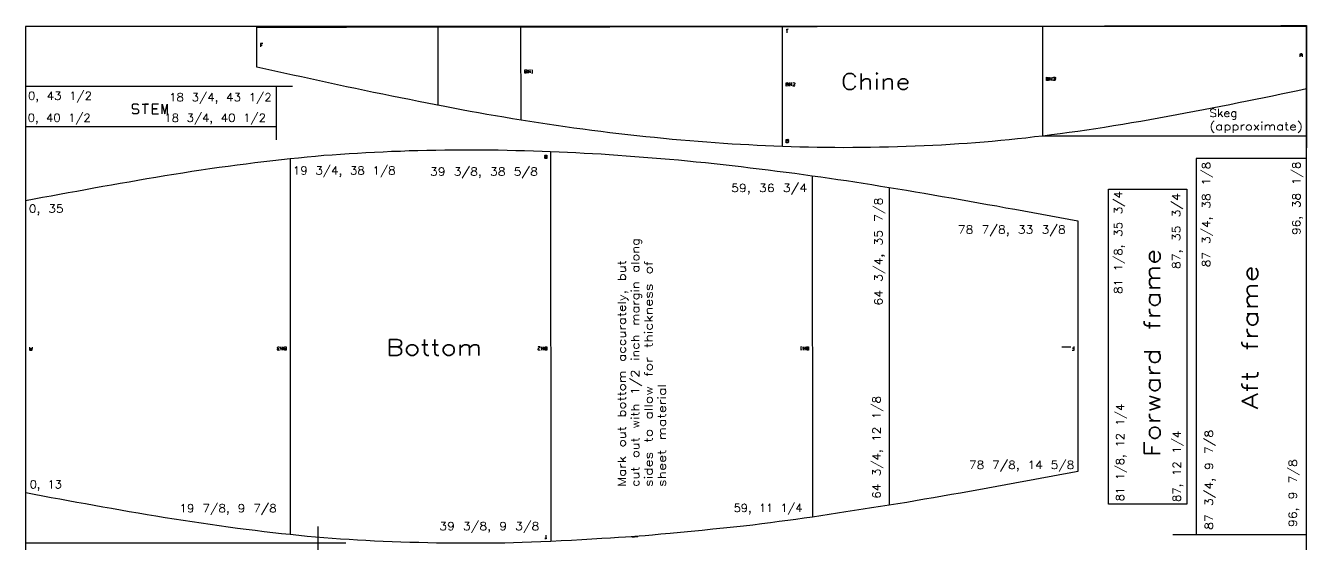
# Model space of a CAD drawing. Extents: x -22 to 125, y -48 to 124.
# Drawn here: x -20.8 to 75.2, y 9 to 47.9 of the extents above; entities that cross this region are included whole.
import ezdxf
from ezdxf.enums import TextEntityAlignment as Align

# ---------------------------------------------------------------- set-up
doc = ezdxf.new("R2010")
doc.units = 0
doc.layers.get('0').update_dxf_attribs({"linetype": 'CONTINUOUS'})
doc.styles.get("Standard").update_dxf_attribs({"font": 'TXT.SHX'})

msp = doc.modelspace()

# ---------------------------------------------------------------- linework, layer by layer
for p, q in [((-3.44, 44.8), (-3.45, 47.8)), ((-3.44, 44.8), (-3.45, 47.8)), ((-3.45, 47.8), (-3.45, 47.8)), ((-3.45, 47.8), (-2.78, 47.8)), ((-2.78, 47.8), (-2.11, 47.81)), ((-2.11, 47.81), (-1.44, 47.81)), ((-1.44, 47.81), (-0.77, 47.81)), ((-0.77, 47.81), (-0.1, 47.81)), ((-0.1, 47.81), (0.57, 47.81)), ((0.57, 47.81), (1.24, 47.81)), ((1.24, 47.81), (1.91, 47.81)), ((1.91, 47.81), (2.59, 47.81)), ((2.59, 47.81), (3.26, 47.81)), ((3.26, 47.81), (3.94, 47.82)), ((3.26, 47.81), (3.26, 47.81)), ((3.26, 47.81), (3.26, 47.81)), ((3.94, 47.82), (4.62, 47.82)), ((4.62, 47.82), (5.3, 47.82)), ((5.3, 47.82), (5.97, 47.82)), ((5.97, 47.82), (6.65, 47.82)), ((6.65, 47.82), (7.32, 47.82)), ((7.32, 47.82), (7.99, 47.82)), ((7.99, 47.82), (8.66, 47.82)), ((8.66, 47.82), (9.31, 47.82)), ((9.31, 47.82), (9.97, 47.82)), ((9.97, 47.82), (9.97, 47.82)), ((9.97, 47.82), (9.97, 47.82)), ((9.97, 47.82), (10.62, 47.82)), ((10.62, 47.82), (11.26, 47.83)), ((11.26, 47.83), (11.89, 47.83)), ((11.89, 47.83), (12.53, 47.83)), ((12.53, 47.83), (13.16, 47.83)), ((13.16, 47.83), (13.79, 47.83)), ((13.79, 47.83), (14.43, 47.83)), ((14.43, 47.83), (15.06, 47.83)), ((15.06, 47.83), (15.7, 47.83)), ((15.7, 47.83), (16.35, 47.83)), ((16.35, 47.83), (17, 47.84)), ((16.36, 40.84), (16.35, 47.83)), ((16.35, 47.83), (16.35, 47.83)), ((16.35, 47.83), (16.35, 47.83)), ((17, 47.84), (17.65, 47.84)), ((17.65, 47.84), (18.31, 47.84)), ((18.31, 47.84), (18.97, 47.84)), ((18.97, 47.84), (19.64, 47.84)), ((19.64, 47.84), (20.31, 47.84)), ((20.31, 47.84), (20.98, 47.84)), ((20.98, 47.84), (21.65, 47.84)), ((21.65, 47.84), (22.32, 47.84)), ((22.32, 47.84), (23, 47.84)), ((23, 47.84), (23.68, 47.85)), ((23, 47.84), (23, 47.84)), ((23, 47.84), (23, 47.84)), ((23.68, 47.85), (24.35, 47.85)), ((24.35, 47.85), (25.02, 47.85)), ((25.02, 47.85), (25.69, 47.85)), ((25.69, 47.85), (26.36, 47.85)), ((26.36, 47.85), (27.02, 47.85)), ((27.02, 47.85), (27.68, 47.85)), ((27.68, 47.85), (28.33, 47.85)), ((28.33, 47.85), (28.98, 47.85)), ((28.98, 47.85), (29.63, 47.85)), ((29.63, 47.85), (30.27, 47.86)), ((29.63, 47.85), (29.63, 47.85)), ((29.63, 47.85), (29.63, 47.85)), ((30.27, 47.86), (30.9, 47.86)), ((30.9, 47.86), (31.53, 47.86)), ((31.53, 47.86), (32.16, 47.86)), ((32.16, 47.86), (32.79, 47.86)), ((32.79, 47.86), (33.41, 47.86)), ((33.41, 47.86), (34.04, 47.86)), ((34.04, 47.86), (34.67, 47.86)), ((34.67, 47.86), (35.3, 47.86)), ((35.3, 47.86), (35.94, 47.86)), ((35.95, 38.86), (35.94, 47.86)), ((35.94, 47.86), (35.94, 47.86)), ((35.94, 47.86), (35.94, 47.86)), ((35.94, 47.86), (36.58, 47.86)), ((36.22, 47.64), (36.38, 47.65)), ((36.38, 47.65), (36.28, 47.64)), ((36.28, 47.64), (36.28, 47.39)), ((36.58, 47.86), (37.23, 47.86)), ((37.23, 47.86), (37.89, 47.86)), ((37.89, 47.86), (38.54, 47.86)), ((38.54, 47.86), (39.2, 47.87)), ((39.2, 47.87), (39.87, 47.87)), ((39.87, 47.87), (40.53, 47.87)), ((40.53, 47.87), (41.2, 47.87)), ((41.2, 47.87), (41.87, 47.87)), ((41.87, 47.87), (42.54, 47.87)), ((42.54, 47.87), (42.54, 47.87)), ((42.54, 47.87), (42.54, 47.87)), ((42.54, 47.87), (43.21, 47.87)), ((43.21, 47.87), (43.88, 47.88)), ((43.88, 47.88), (44.55, 47.88)), ((44.55, 47.88), (45.22, 47.88)), ((45.22, 47.88), (45.88, 47.88)), ((45.88, 47.88), (46.54, 47.88)), ((46.54, 47.88), (47.2, 47.88)), ((47.2, 47.88), (47.85, 47.88)), ((47.85, 47.88), (48.5, 47.88)), ((48.5, 47.88), (49.14, 47.88)), ((49.14, 47.88), (49.14, 47.88)), ((49.14, 47.88), (49.14, 47.88)), ((49.14, 47.88), (49.78, 47.88)), ((49.78, 47.88), (50.41, 47.88)), ((50.41, 47.88), (51.04, 47.89)), ((51.04, 47.89), (51.67, 47.88)), ((51.67, 47.88), (52.3, 47.89)), ((52.3, 47.89), (52.92, 47.89)), ((52.92, 47.89), (53.55, 47.89)), ((53.55, 47.89), (54.18, 47.89)), ((54.18, 47.89), (54.82, 47.89)), ((54.82, 47.89), (55.46, 47.89)), ((55.47, 39.64), (55.46, 47.89)), ((55.46, 47.89), (55.46, 47.89)), ((55.46, 47.89), (55.46, 47.89)), ((55.46, 47.89), (56.11, 47.89)), ((56.11, 47.89), (56.76, 47.89)), ((56.76, 47.89), (57.42, 47.89)), ((57.42, 47.89), (58.08, 47.89)), ((58.08, 47.89), (58.75, 47.89)), ((58.75, 47.89), (59.42, 47.89)), ((59.42, 47.89), (60.09, 47.9)), ((60.09, 47.9), (60.76, 47.9)), ((60.76, 47.9), (61.44, 47.9)), ((61.44, 47.9), (62.12, 47.9)), ((62.12, 47.9), (62.12, 47.9)), ((62.12, 47.9), (62.12, 47.9)), ((62.12, 47.9), (62.79, 47.9)), ((62.79, 47.9), (63.47, 47.9)), ((63.47, 47.9), (64.14, 47.9)), ((64.14, 47.9), (64.82, 47.9)), ((64.82, 47.9), (65.49, 47.91)), ((65.49, 47.91), (66.16, 47.91)), ((66.16, 47.91), (66.83, 47.9)), ((66.83, 47.9), (67.49, 47.9)), ((67.49, 47.9), (68.15, 47.91)), ((68.15, 47.91), (68.81, 47.91)), ((68.81, 47.91), (68.81, 47.91)), ((68.81, 47.91), (68.81, 47.91)), ((68.81, 47.91), (69.46, 47.91)), ((69.46, 47.91), (70.11, 47.91)), ((70.11, 47.91), (70.76, 47.91)), ((70.76, 47.91), (71.4, 47.91)), ((71.4, 47.91), (72.04, 47.91)), ((72.04, 47.91), (72.68, 47.91)), ((72.68, 47.91), (73.31, 47.92)), ((73.31, 47.92), (73.95, 47.92)), ((73.95, 47.92), (74.58, 47.92)), ((74.58, 47.92), (75.22, 47.92)), ((75.22, 47.92), (75.22, 47.92)), ((75.22, 47.92), (75.22, 43.17)), ((-3.01, 46.58), (-3.17, 46.58)), ((-3.17, 46.58), (-3.17, 46.46)), ((-3.17, 46.46), (-3.04, 46.46)), ((-3.04, 46.46), (-3.17, 46.46)), ((-3.17, 46.46), (-3.17, 46.33)), ((74.75, 45.79), (74.78, 45.82)), ((74.75, 45.58), (74.75, 45.79)), ((74.91, 45.7), (74.75, 45.7)), ((74.75, 45.7), (74.91, 45.7)), ((74.78, 45.82), (74.87, 45.82)), ((74.87, 45.82), (74.91, 45.79)), ((74.91, 45.79), (74.91, 45.7)), ((74.91, 45.7), (74.91, 45.57)), ((-2.77, 44.65), (-3.44, 44.8)), ((-3.44, 44.8), (-3.44, 44.8)), ((-2.11, 44.51), (-2.77, 44.65)), ((-1.43, 44.36), (-2.11, 44.51)), ((-0.76, 44.21), (-1.43, 44.36)), ((-0.1, 44.07), (-0.76, 44.21)), ((16.63, 44.61), (16.76, 44.62)), ((16.63, 44.36), (16.63, 44.61)), ((16.76, 44.49), (16.63, 44.49)), ((16.63, 44.49), (16.76, 44.49)), ((16.76, 44.36), (16.63, 44.36)), ((16.76, 44.62), (16.79, 44.58)), ((16.79, 44.52), (16.76, 44.49)), ((16.76, 44.49), (16.79, 44.46)), ((16.79, 44.4), (16.76, 44.36)), ((16.79, 44.58), (16.79, 44.52)), ((16.79, 44.46), (16.79, 44.4)), ((16.88, 44.61), (16.88, 44.36)), ((16.88, 44.36), (16.88, 44.49)), ((16.88, 44.49), (17.04, 44.49)), ((17.04, 44.37), (17.04, 44.62)), ((17.04, 44.49), (17.04, 44.37)), ((17.16, 44.58), (17.2, 44.61)), ((17.16, 44.36), (17.23, 44.37)), ((17.2, 44.36), (17.16, 44.36)), ((17.2, 44.61), (17.2, 44.36)), ((-0.78, 43.36), (-20.78, 43.36)), ((-20.78, 43.36), (-20.78, 40.36)), ((-1.98, 39.36), (-1.98, 43.36)), ((0.58, 43.92), (-0.1, 44.07)), ((1.25, 43.77), (0.58, 43.92)), ((1.92, 43.63), (1.25, 43.77)), ((2.6, 43.49), (1.92, 43.63)), ((3.27, 43.34), (2.6, 43.49)), ((3.95, 43.2), (3.27, 43.34)), ((3.27, 43.34), (3.27, 43.34)), ((3.27, 43.34), (3.27, 43.34)), ((4.63, 43.06), (3.95, 43.2)), ((36.22, 43.64), (36.35, 43.65)), ((36.23, 43.39), (36.22, 43.64)), ((36.35, 43.52), (36.23, 43.52)), ((36.23, 43.52), (36.35, 43.52)), ((36.35, 43.4), (36.23, 43.39)), ((36.35, 43.65), (36.38, 43.61)), ((36.38, 43.55), (36.35, 43.52)), ((36.35, 43.52), (36.38, 43.49)), ((36.38, 43.42), (36.35, 43.4)), ((36.38, 43.61), (36.38, 43.55)), ((36.38, 43.49), (36.38, 43.42)), ((36.48, 43.65), (36.48, 43.39)), ((36.48, 43.39), (36.48, 43.52)), ((36.48, 43.52), (36.63, 43.52)), ((36.63, 43.4), (36.63, 43.65)), ((36.63, 43.52), (36.63, 43.4)), ((36.72, 43.61), (36.76, 43.65)), ((36.85, 43.52), (36.72, 43.39)), ((36.72, 43.39), (36.88, 43.4)), ((36.76, 43.65), (36.85, 43.64)), ((36.85, 43.64), (36.88, 43.61)), ((36.88, 43.55), (36.85, 43.52)), ((36.88, 43.61), (36.88, 43.55)), ((36.88, 43.4), (36.88, 43.43)), ((55.75, 43.8), (55.75, 44.05)), ((55.75, 44.05), (55.87, 44.04)), ((55.87, 43.92), (55.75, 43.92)), ((55.75, 43.92), (55.87, 43.92)), ((55.87, 43.8), (55.75, 43.8)), ((55.87, 44.04), (55.91, 44.01)), ((55.91, 43.95), (55.87, 43.92)), ((55.87, 43.92), (55.91, 43.89)), ((55.91, 43.83), (55.87, 43.8)), ((55.91, 44.01), (55.91, 43.95)), ((55.91, 43.89), (55.91, 43.83)), ((56, 44.05), (56, 43.8)), ((56, 43.8), (56, 43.92)), ((56, 43.92), (56.15, 43.92)), ((56.15, 43.8), (56.16, 44.05)), ((56.15, 43.92), (56.15, 43.8)), ((56.25, 44.02), (56.28, 44.05)), ((56.28, 43.8), (56.25, 43.83)), ((56.28, 44.05), (56.37, 44.05)), ((56.37, 43.92), (56.28, 43.92)), ((56.28, 43.92), (56.37, 43.92)), ((56.37, 43.8), (56.28, 43.8)), ((56.37, 44.05), (56.41, 44.02)), ((56.41, 43.95), (56.37, 43.92)), ((56.37, 43.92), (56.41, 43.89)), ((56.4, 43.83), (56.37, 43.8)), ((56.41, 43.89), (56.4, 43.83)), ((56.41, 44.02), (56.41, 43.95)), ((5.3, 42.91), (4.63, 43.06)), ((5.99, 42.77), (5.3, 42.91)), ((6.66, 42.64), (5.99, 42.77)), ((7.33, 42.5), (6.66, 42.64)), ((8, 42.37), (7.33, 42.5)), ((8.67, 42.23), (8, 42.37)), ((70.77, 42.25), (70.12, 42.12)), ((71.41, 42.38), (70.77, 42.25)), ((72.05, 42.51), (71.41, 42.38)), ((72.68, 42.64), (72.05, 42.51)), ((73.32, 42.78), (72.68, 42.64)), ((73.95, 42.9), (73.32, 42.78)), ((74.59, 43.04), (73.95, 42.9)), ((75.22, 43.17), (74.59, 43.04)), ((75.22, 43.17), (75.22, 43.17)), ((-12.69, 42.04), (-12.79, 41.95)), ((-12.79, 41.95), (-12.79, 41.76)), ((-12.79, 41.76), (-12.69, 41.67)), ((-12.69, 41.3), (-12.79, 41.39)), ((-12.41, 42.04), (-12.69, 42.04)), ((-12.69, 41.67), (-12.41, 41.67)), ((-12.41, 41.3), (-12.69, 41.3)), ((-12.32, 41.95), (-12.41, 42.04)), ((-12.41, 41.67), (-12.32, 41.57)), ((-12.32, 41.39), (-12.41, 41.3)), ((-12.32, 41.57), (-12.32, 41.39)), ((-12.04, 42.04), (-11.56, 42.04)), ((-11.56, 42.04), (-11.85, 42.04)), ((-11.85, 42.04), (-11.85, 41.3)), ((-10.82, 42.04), (-11.29, 42.04)), ((-11.29, 42.04), (-11.29, 41.67)), ((-11.29, 41.67), (-10.91, 41.67)), ((-10.91, 41.67), (-11.29, 41.67)), ((-11.29, 41.67), (-11.29, 41.3)), ((-11.29, 41.3), (-10.82, 41.3)), ((-10.54, 41.3), (-10.54, 42.04)), ((-10.54, 42.04), (-10.35, 41.3)), ((-10.35, 41.3), (-10.16, 42.04)), ((-10.16, 42.04), (-10.16, 41.3)), ((9.32, 42.1), (8.67, 42.23)), ((9.98, 41.97), (9.32, 42.1)), ((10.63, 41.85), (9.98, 41.97)), ((9.98, 41.97), (9.98, 41.97)), ((9.98, 41.97), (9.98, 41.97)), ((11.27, 41.73), (10.63, 41.85)), ((11.9, 41.61), (11.27, 41.73)), ((12.54, 41.49), (11.9, 41.61)), ((13.17, 41.38), (12.54, 41.49)), ((13.8, 41.26), (13.17, 41.38)), ((66.17, 41.35), (65.5, 41.22)), ((66.83, 41.47), (66.17, 41.35)), ((67.5, 41.6), (66.83, 41.47)), ((68.16, 41.73), (67.5, 41.6)), ((68.82, 41.86), (68.16, 41.73)), ((69.47, 41.99), (68.82, 41.86)), ((68.82, 41.86), (68.82, 41.86)), ((68.82, 41.86), (68.82, 41.86)), ((70.12, 42.12), (69.47, 41.99)), ((-20.78, 40.36), (-1.98, 40.36)), ((14.44, 41.15), (13.8, 41.26)), ((15.07, 41.05), (14.44, 41.15)), ((15.71, 40.94), (15.07, 41.05)), ((16.36, 40.84), (15.71, 40.94)), ((17.01, 40.73), (16.36, 40.84)), ((16.36, 40.84), (16.36, 40.84)), ((16.36, 40.84), (16.36, 40.84)), ((17.66, 40.63), (17.01, 40.73)), ((18.32, 40.52), (17.66, 40.63)), ((18.98, 40.43), (18.32, 40.52)), ((19.65, 40.33), (18.98, 40.43)), ((20.32, 40.24), (19.65, 40.33)), ((60.77, 40.4), (60.1, 40.29)), ((61.45, 40.51), (60.77, 40.4)), ((62.12, 40.62), (61.45, 40.51)), ((62.81, 40.73), (62.12, 40.62)), ((62.12, 40.62), (62.12, 40.62)), ((62.12, 40.62), (62.12, 40.62)), ((63.48, 40.86), (62.81, 40.73)), ((64.15, 40.97), (63.48, 40.86)), ((64.83, 41.1), (64.15, 40.97)), ((65.5, 41.22), (64.83, 41.1)), ((20.99, 40.15), (20.32, 40.24)), ((21.66, 40.06), (20.99, 40.15)), ((22.34, 39.97), (21.66, 40.06)), ((23.01, 39.89), (22.34, 39.97)), ((23.69, 39.81), (23.01, 39.89)), ((23.01, 39.89), (23.01, 39.89)), ((23.01, 39.89), (23.01, 39.89)), ((24.36, 39.73), (23.69, 39.81)), ((25.03, 39.66), (24.36, 39.73)), ((25.7, 39.58), (25.03, 39.66)), ((26.37, 39.52), (25.7, 39.58)), ((27.03, 39.45), (26.37, 39.52)), ((27.69, 39.39), (27.03, 39.45)), ((28.34, 39.33), (27.69, 39.39)), ((36.23, 39.39), (36.36, 39.4)), ((36.23, 39.14), (36.23, 39.39)), ((36.36, 39.4), (36.39, 39.36)), ((36.39, 39.36), (36.39, 39.3)), ((52.94, 39.36), (52.31, 39.3)), ((53.57, 39.42), (52.94, 39.36)), ((54.2, 39.49), (53.57, 39.42)), ((54.83, 39.57), (54.2, 39.49)), ((55.47, 39.64), (54.83, 39.57)), ((56.12, 39.72), (55.47, 39.64)), ((55.47, 39.64), (55.47, 39.64)), ((55.47, 39.64), (55.47, 39.64)), ((56.77, 39.8), (56.12, 39.72)), ((57.43, 39.9), (56.77, 39.8)), ((58.1, 39.99), (57.43, 39.9)), ((58.76, 40.08), (58.1, 39.99)), ((59.43, 40.19), (58.76, 40.08)), ((60.1, 40.29), (59.43, 40.19)), ((4.09, 38.37), (4.72, 38.41)), ((4.72, 38.41), (5.36, 38.44)), ((5.36, 38.44), (6.01, 38.47)), ((5.36, 38.44), (5.36, 38.44)), ((5.36, 38.44), (5.36, 38.44)), ((6.01, 38.47), (6.65, 38.5)), ((6.65, 38.5), (7.31, 38.52)), ((7.31, 38.52), (7.97, 38.55)), ((7.97, 38.55), (8.63, 38.57)), ((8.63, 38.57), (9.29, 38.58)), ((9.29, 38.58), (9.96, 38.59)), ((9.96, 38.59), (10.63, 38.6)), ((10.63, 38.6), (11.3, 38.61)), ((11.3, 38.61), (11.97, 38.61)), ((11.97, 38.61), (11.97, 38.61)), ((11.97, 38.61), (11.97, 38.61)), ((11.97, 38.61), (12.64, 38.61)), ((12.64, 38.61), (13.3, 38.61)), ((13.3, 38.61), (13.97, 38.61)), ((13.97, 38.61), (14.64, 38.6)), ((14.64, 38.6), (15.31, 38.58)), ((15.31, 38.58), (15.97, 38.57)), ((15.97, 38.57), (16.62, 38.55)), ((16.62, 38.55), (17.28, 38.53)), ((17.28, 38.53), (17.93, 38.51)), ((17.93, 38.51), (18.57, 38.49)), ((18.57, 38.49), (18.58, 9.25)), ((18.57, 38.49), (18.57, 38.49)), ((18.57, 38.49), (18.57, 38.49)), ((18.57, 38.49), (19.21, 38.46)), ((19.21, 38.46), (19.84, 38.43)), ((19.84, 38.43), (20.47, 38.4)), ((20.47, 38.4), (21.09, 38.37)), ((29, 39.27), (28.34, 39.33)), ((29.64, 39.22), (29, 39.27)), ((30.28, 39.18), (29.64, 39.22)), ((29.64, 39.22), (29.64, 39.22)), ((29.64, 39.22), (29.64, 39.22)), ((30.91, 39.13), (30.28, 39.18)), ((31.54, 39.08), (30.91, 39.13)), ((32.17, 39.04), (31.54, 39.08)), ((32.8, 39.01), (32.17, 39.04)), ((33.43, 38.98), (32.8, 39.01)), ((34.05, 38.94), (33.43, 38.98)), ((34.68, 38.91), (34.05, 38.94)), ((35.31, 38.89), (34.68, 38.91)), ((35.95, 38.86), (35.31, 38.89)), ((36.6, 38.84), (35.95, 38.86)), ((35.95, 38.86), (35.95, 38.86)), ((35.95, 38.86), (35.95, 38.86)), ((36.36, 39.27), (36.23, 39.27)), ((36.23, 39.27), (36.36, 39.27)), ((36.36, 39.14), (36.23, 39.14)), ((36.39, 39.3), (36.36, 39.27)), ((36.36, 39.27), (36.39, 39.24)), ((36.39, 39.17), (36.36, 39.14)), ((36.39, 39.24), (36.39, 39.17)), ((37.24, 38.82), (36.6, 38.84)), ((37.9, 38.81), (37.24, 38.82)), ((38.55, 38.79), (37.9, 38.81)), ((39.21, 38.79), (38.55, 38.79)), ((39.88, 38.78), (39.21, 38.79)), ((40.55, 38.77), (39.88, 38.78)), ((41.22, 38.78), (40.55, 38.77)), ((41.88, 38.78), (41.22, 38.78)), ((42.55, 38.79), (41.88, 38.78)), ((43.22, 38.8), (42.55, 38.79)), ((42.55, 38.79), (42.55, 38.79)), ((42.55, 38.79), (42.55, 38.79)), ((43.89, 38.81), (43.22, 38.8)), ((44.56, 38.83), (43.89, 38.81)), ((45.23, 38.85), (44.56, 38.83)), ((45.89, 38.88), (45.23, 38.85)), ((46.56, 38.91), (45.89, 38.88)), ((47.21, 38.94), (46.56, 38.91)), ((47.86, 38.97), (47.21, 38.94)), ((48.51, 39.01), (47.86, 38.97)), ((49.16, 39.05), (48.51, 39.01)), ((49.8, 39.09), (49.16, 39.05)), ((49.16, 39.05), (49.16, 39.05)), ((49.16, 39.05), (49.16, 39.05)), ((50.43, 39.14), (49.8, 39.09)), ((51.06, 39.19), (50.43, 39.14)), ((51.68, 39.24), (51.06, 39.19)), ((52.31, 39.3), (51.68, 39.24)), ((-5.6, 37.39), (-4.93, 37.49)), ((-4.93, 37.49), (-4.26, 37.57)), ((-4.26, 37.57), (-3.59, 37.66)), ((-3.59, 37.66), (-2.93, 37.74)), ((-2.93, 37.74), (-2.26, 37.81)), ((-2.26, 37.81), (-1.61, 37.89)), ((-1.61, 37.89), (-0.96, 37.96)), ((-0.96, 37.96), (-0.32, 38.02)), ((-0.96, 37.96), (-0.95, 9.76)), ((-0.96, 37.96), (-0.96, 37.96)), ((-0.96, 37.96), (-0.96, 37.96)), ((-0.32, 38.02), (0.32, 38.08)), ((0.32, 38.08), (0.95, 38.14)), ((0.95, 38.14), (1.58, 38.2)), ((1.58, 38.2), (2.2, 38.24)), ((2.2, 38.24), (2.83, 38.29)), ((2.83, 38.29), (3.46, 38.33)), ((3.46, 38.33), (4.09, 38.37)), ((18.13, 38.18), (18.16, 38.21)), ((18.13, 38.11), (18.13, 38.18)), ((18.16, 38.08), (18.13, 38.11)), ((18.13, 38.05), (18.16, 38.08)), ((18.13, 37.99), (18.13, 38.05)), ((18.16, 37.95), (18.13, 37.99)), ((18.16, 38.21), (18.29, 38.21)), ((18.16, 38.08), (18.29, 38.08)), ((18.29, 38.08), (18.16, 38.08)), ((18.29, 37.95), (18.16, 37.95)), ((18.29, 38.21), (18.29, 37.95)), ((21.09, 38.37), (21.72, 38.33)), ((21.72, 38.33), (22.35, 38.3)), ((22.35, 38.3), (22.97, 38.26)), ((22.97, 38.26), (23.61, 38.22)), ((23.61, 38.22), (24.24, 38.17)), ((24.24, 38.17), (24.88, 38.12)), ((24.88, 38.12), (24.88, 38.12)), ((24.88, 38.12), (24.88, 38.12)), ((24.88, 38.12), (25.53, 38.07)), ((25.53, 38.07), (26.18, 38.02)), ((26.18, 38.02), (26.83, 37.97)), ((26.83, 37.97), (27.49, 37.91)), ((27.49, 37.91), (28.15, 37.85)), ((28.15, 37.85), (28.82, 37.78)), ((28.82, 37.78), (29.49, 37.71)), ((29.49, 37.71), (30.17, 37.65)), ((30.17, 37.65), (30.84, 37.58)), ((30.84, 37.58), (31.51, 37.51)), ((31.51, 37.51), (31.51, 37.51)), ((31.51, 37.51), (31.51, 37.51)), ((31.51, 37.51), (32.19, 37.43)), ((75.22, 37.96), (66.97, 37.96)), ((66.97, 37.96), (66.97, 23.86)), ((75.22, 23.86), (75.22, 37.96)), ((-11.69, 36.45), (-11.02, 36.57)), ((-11.02, 36.57), (-10.34, 36.68)), ((-10.34, 36.68), (-9.67, 36.79)), ((-9.67, 36.79), (-8.99, 36.89)), ((-8.99, 36.89), (-8.31, 37)), ((-8.31, 37), (-7.63, 37.1)), ((-7.63, 37.1), (-6.96, 37.2)), ((-7.63, 37.1), (-7.63, 37.1)), ((-7.63, 37.1), (-7.63, 37.1)), ((-6.96, 37.2), (-6.28, 37.3)), ((-6.28, 37.3), (-5.6, 37.39)), ((32.19, 37.43), (32.86, 37.36)), ((32.86, 37.36), (33.54, 37.27)), ((33.54, 37.27), (34.21, 37.19)), ((34.21, 37.19), (34.88, 37.11)), ((34.88, 37.11), (35.55, 37.02)), ((35.55, 37.02), (36.22, 36.94)), ((36.22, 36.94), (36.88, 36.85)), ((36.88, 36.85), (37.53, 36.76)), ((37.53, 36.76), (38.18, 36.67)), ((38.18, 36.67), (38.2, 11.08)), ((38.18, 36.67), (38.18, 36.67)), ((38.18, 36.67), (38.18, 36.67)), ((38.18, 36.67), (38.83, 36.58)), ((38.83, 36.58), (39.47, 36.48)), ((39.47, 36.48), (40.1, 36.39)), ((-17.59, 35.41), (-16.95, 35.52)), ((-16.95, 35.52), (-16.3, 35.64)), ((-16.3, 35.64), (-15.66, 35.76)), ((-15.66, 35.76), (-15, 35.88)), ((-15, 35.88), (-14.35, 35.99)), ((-14.35, 35.99), (-13.69, 36.11)), ((-14.35, 35.99), (-14.35, 35.99)), ((-14.35, 35.99), (-14.35, 35.99)), ((-13.69, 36.11), (-13.03, 36.22)), ((-13.03, 36.22), (-12.36, 36.34)), ((-12.36, 36.34), (-11.69, 36.45)), ((40.1, 36.39), (40.74, 36.3)), ((40.74, 36.3), (41.38, 36.2)), ((41.38, 36.2), (42.01, 36.1)), ((42.01, 36.1), (42.65, 36)), ((42.65, 36), (43.29, 35.89)), ((43.29, 35.89), (43.94, 35.79)), ((43.94, 35.79), (44.59, 35.68)), ((44.59, 35.68), (44.59, 35.68)), ((44.59, 35.68), (44.59, 35.68)), ((44.59, 35.68), (45.25, 35.58)), ((45.25, 35.58), (45.91, 35.47)), ((-20.78, 34.82), (-20.14, 34.93)), ((-20.78, 34.82), (-20.78, 34.82)), ((-20.14, 34.93), (-19.51, 35.05)), ((-19.51, 35.05), (-18.87, 35.17)), ((-18.87, 35.17), (-18.23, 35.29)), ((-18.23, 35.29), (-17.59, 35.41)), ((45.91, 35.47), (46.57, 35.35)), ((46.57, 35.35), (47.25, 35.24)), ((47.25, 35.24), (47.93, 35.12)), ((47.93, 35.12), (48.6, 35)), ((48.6, 35), (49.29, 34.88)), ((49.29, 34.88), (49.97, 34.76)), ((49.97, 34.76), (50.65, 34.64)), ((50.65, 34.64), (51.33, 34.52)), ((51.33, 34.52), (51.33, 34.52)), ((51.33, 34.52), (51.33, 34.52)), ((51.33, 34.52), (52.01, 34.4)), ((52.01, 34.4), (52.69, 34.27)), ((52.69, 34.27), (53.37, 34.15)), ((53.37, 34.15), (54.04, 34.03)), ((54.04, 34.03), (54.72, 33.9)), ((54.72, 33.9), (55.4, 33.78)), ((55.4, 33.78), (56.07, 33.66)), ((56.07, 33.66), (56.75, 33.53)), ((56.75, 33.53), (57.42, 33.41)), ((57.42, 33.41), (58.09, 33.28)), ((58.09, 33.28), (58.1, 14.49)), ((-20.77, 12.89), (-20.77, 23.85)), ((-20.46, 23.69), (-20.46, 23.82)), ((-20.46, 23.6), (-20.46, 23.69)), ((-20.46, 23.69), (-20.31, 23.69)), ((-20.31, 23.69), (-20.46, 23.69)), ((-20.43, 23.57), (-20.46, 23.6)), ((-20.34, 23.57), (-20.43, 23.57)), ((-20.31, 23.6), (-20.34, 23.57)), ((-20.3, 23.82), (-20.31, 23.6)), ((-1.89, 23.79), (-1.86, 23.83)), ((-1.89, 23.73), (-1.89, 23.79)), ((-1.86, 23.7), (-1.89, 23.73)), ((-1.89, 23.67), (-1.86, 23.7)), ((-1.89, 23.61), (-1.89, 23.67)), ((-1.86, 23.57), (-1.89, 23.61)), ((-1.86, 23.83), (-1.77, 23.83)), ((-1.86, 23.7), (-1.77, 23.7)), ((-1.77, 23.7), (-1.86, 23.7)), ((-1.77, 23.58), (-1.86, 23.57)), ((-1.77, 23.83), (-1.74, 23.8)), ((-1.74, 23.61), (-1.77, 23.58)), ((-1.65, 23.7), (-1.65, 23.83)), ((-1.65, 23.83), (-1.65, 23.58)), ((-1.49, 23.7), (-1.65, 23.7)), ((-1.49, 23.58), (-1.49, 23.83)), ((-1.49, 23.83), (-1.49, 23.7)), ((-1.39, 23.79), (-1.36, 23.83)), ((-1.39, 23.73), (-1.39, 23.79)), ((-1.36, 23.7), (-1.39, 23.73)), ((-1.39, 23.67), (-1.36, 23.7)), ((-1.39, 23.61), (-1.39, 23.67)), ((-1.36, 23.58), (-1.39, 23.61)), ((-1.36, 23.83), (-1.24, 23.83)), ((-1.36, 23.7), (-1.24, 23.7)), ((-1.24, 23.7), (-1.36, 23.7)), ((-1.24, 23.58), (-1.36, 23.58)), ((-1.24, 23.83), (-1.24, 23.58)), ((17.8, 23.84), (17.64, 23.84)), ((17.64, 23.84), (17.64, 23.81)), ((17.64, 23.68), (17.67, 23.71)), ((17.64, 23.62), (17.64, 23.68)), ((17.67, 23.59), (17.64, 23.62)), ((17.67, 23.71), (17.8, 23.84)), ((17.76, 23.59), (17.67, 23.59)), ((17.8, 23.62), (17.76, 23.59)), ((17.89, 23.71), (17.89, 23.83)), ((17.89, 23.83), (17.89, 23.59)), ((18.04, 23.71), (17.89, 23.71)), ((18.04, 23.59), (18.04, 23.83)), ((18.04, 23.83), (18.04, 23.71)), ((18.14, 23.8), (18.17, 23.83)), ((18.14, 23.74), (18.14, 23.8)), ((18.17, 23.71), (18.14, 23.74)), ((18.14, 23.68), (18.17, 23.71)), ((18.14, 23.62), (18.14, 23.68)), ((18.17, 23.59), (18.14, 23.62)), ((18.17, 23.83), (18.3, 23.83)), ((18.17, 23.71), (18.29, 23.71)), ((18.29, 23.71), (18.17, 23.71)), ((18.29, 23.59), (18.17, 23.59)), ((18.3, 23.83), (18.29, 23.59)), ((37.38, 23.84), (37.32, 23.84)), ((37.34, 23.6), (37.35, 23.84)), ((37.37, 23.63), (37.34, 23.6)), ((37.35, 23.84), (37.38, 23.84)), ((37.5, 23.72), (37.5, 23.84)), ((37.5, 23.84), (37.5, 23.6)), ((37.66, 23.72), (37.5, 23.72)), ((37.66, 23.6), (37.66, 23.84)), ((37.66, 23.84), (37.66, 23.72)), ((37.75, 23.81), (37.78, 23.84)), ((37.75, 23.75), (37.75, 23.81)), ((37.78, 23.72), (37.75, 23.75)), ((37.75, 23.69), (37.78, 23.72)), ((37.75, 23.63), (37.75, 23.69)), ((37.78, 23.6), (37.75, 23.63)), ((37.78, 23.84), (37.91, 23.84)), ((37.78, 23.72), (37.91, 23.72)), ((37.91, 23.72), (37.78, 23.72)), ((37.91, 23.6), (37.78, 23.6)), ((37.91, 23.84), (37.91, 23.6)), ((57.66, 23.6), (57.82, 23.6)), ((57.82, 23.73), (57.69, 23.73)), ((57.69, 23.73), (57.82, 23.73)), ((57.82, 23.73), (57.82, 23.86)), ((57.82, 23.6), (57.82, 23.73)), ((66.97, 23.86), (66.97, 9.76)), ((75.22, 9.76), (75.22, 23.86)), ((58.1, 14.49), (57.43, 14.36)), ((52.7, 13.49), (52.02, 13.37)), ((53.37, 13.62), (52.7, 13.49)), ((54.05, 13.74), (53.37, 13.62)), ((54.73, 13.86), (54.05, 13.74)), ((55.4, 13.99), (54.73, 13.86)), ((56.08, 14.11), (55.4, 13.99)), ((56.75, 14.24), (56.08, 14.11)), ((57.43, 14.36), (56.75, 14.24)), ((-20.14, 12.77), (-20.77, 12.89)), ((-20.77, 12.89), (-20.77, 12.89)), ((-19.5, 12.65), (-20.14, 12.77)), ((-18.86, 12.53), (-19.5, 12.65)), ((-18.22, 12.41), (-18.86, 12.53)), ((47.27, 12.53), (46.6, 12.41)), ((47.95, 12.64), (47.27, 12.53)), ((48.62, 12.76), (47.95, 12.64)), ((49.3, 12.88), (48.62, 12.76)), ((49.98, 13), (49.3, 12.88)), ((50.66, 13.12), (49.98, 13)), ((51.34, 13.25), (50.66, 13.12)), ((52.02, 13.37), (51.34, 13.25)), ((51.34, 13.25), (51.34, 13.25)), ((51.34, 13.25), (51.34, 13.25)), ((-17.58, 12.3), (-18.22, 12.41)), ((-16.93, 12.18), (-17.58, 12.3)), ((-16.29, 12.06), (-16.93, 12.18)), ((-15.64, 11.95), (-16.29, 12.06)), ((-14.99, 11.83), (-15.64, 11.95)), ((-14.34, 11.71), (-14.99, 11.83)), ((-13.68, 11.6), (-14.34, 11.71)), ((-14.34, 11.71), (-14.34, 11.71)), ((-14.34, 11.71), (-14.34, 11.71)), ((-13.02, 11.48), (-13.68, 11.6)), ((41.35, 11.56), (40.71, 11.46)), ((41.99, 11.66), (41.35, 11.56)), ((42.63, 11.76), (41.99, 11.66)), ((43.29, 11.86), (42.63, 11.76)), ((43.94, 11.96), (43.29, 11.86)), ((44.6, 12.08), (43.94, 11.96)), ((45.26, 12.18), (44.6, 12.08)), ((44.6, 12.08), (44.6, 12.08)), ((44.6, 12.08), (44.6, 12.08)), ((45.93, 12.3), (45.26, 12.18)), ((46.6, 12.41), (45.93, 12.3)), ((-12.35, 11.37), (-13.02, 11.48)), ((-11.68, 11.25), (-12.35, 11.37)), ((-11.01, 11.14), (-11.68, 11.25)), ((-10.33, 11.03), (-11.01, 11.14)), ((-9.65, 10.92), (-10.33, 11.03)), ((-8.98, 10.82), (-9.65, 10.92)), ((-8.3, 10.71), (-8.98, 10.82)), ((-7.62, 10.61), (-8.3, 10.71)), ((-6.94, 10.51), (-7.62, 10.61)), ((-7.62, 10.61), (-7.62, 10.61)), ((-7.62, 10.61), (-7.62, 10.61)), ((34.4, 10.57), (33.72, 10.48)), ((35.06, 10.65), (34.4, 10.57)), ((35.71, 10.74), (35.06, 10.65)), ((36.34, 10.82), (35.71, 10.74)), ((36.96, 10.9), (36.34, 10.82)), ((37.58, 10.99), (36.96, 10.9)), ((38.2, 11.08), (37.58, 10.99)), ((38.82, 11.17), (38.2, 11.08)), ((38.2, 11.08), (38.2, 11.08)), ((38.2, 11.08), (38.2, 11.08)), ((39.44, 11.27), (38.82, 11.17)), ((40.07, 11.36), (39.44, 11.27)), ((40.71, 11.46), (40.07, 11.36)), ((-6.27, 10.41), (-6.94, 10.51)), ((-5.59, 10.32), (-6.27, 10.41)), ((-4.91, 10.23), (-5.59, 10.32)), ((-4.24, 10.14), (-4.91, 10.23)), ((-3.57, 10.06), (-4.24, 10.14)), ((-2.91, 9.97), (-3.57, 10.06)), ((-2.25, 9.9), (-2.91, 9.97)), ((-1.6, 9.83), (-2.25, 9.9)), ((-0.95, 9.76), (-1.6, 9.83)), ((-0.31, 9.7), (-0.95, 9.76)), ((-0.95, 9.76), (-0.95, 9.76)), ((-0.95, 9.76), (-0.95, 9.76)), ((0.32, 9.63), (-0.31, 9.7)), ((0.95, 9.58), (0.32, 9.63)), ((1.15, 4.36), (1.15, 10.36)), ((18.24, 9.47), (18.24, 9.72)), ((24.6, 9.6), (24.19, 9.58)), ((24.89, 9.61), (24.6, 9.6)), ((24.71, 9.6), (24.65, 9.59)), ((24.67, 9.59), (24.75, 9.6)), ((24.89, 9.61), (24.71, 9.6)), ((24.75, 9.6), (24.86, 9.6)), ((24.86, 9.6), (24.98, 9.61)), ((25.21, 9.65), (24.89, 9.61)), ((25.05, 9.63), (24.89, 9.61)), ((24.89, 9.61), (24.89, 9.61)), ((24.89, 9.61), (24.89, 9.61)), ((24.89, 9.61), (24.89, 9.61)), ((24.89, 9.61), (24.89, 9.61)), ((24.98, 9.61), (25.07, 9.62)), ((25.1, 9.63), (25.05, 9.63)), ((25.07, 9.62), (25.1, 9.63)), ((25.65, 9.68), (25.21, 9.65)), ((26.2, 9.73), (25.65, 9.68)), ((26.83, 9.79), (26.2, 9.73)), ((27.54, 9.85), (26.83, 9.79)), ((28.3, 9.92), (27.54, 9.85)), ((29.1, 10), (28.3, 9.92)), ((29.92, 10.08), (29.1, 10)), ((30.73, 10.16), (29.92, 10.08)), ((31.53, 10.24), (30.73, 10.16)), ((32.29, 10.32), (31.53, 10.24)), ((31.53, 10.24), (31.53, 10.24)), ((31.53, 10.24), (31.53, 10.24)), ((33.02, 10.4), (32.29, 10.32)), ((33.72, 10.48), (33.02, 10.4)), ((65.22, 9.76), (75.22, 9.76)), ((3.22, 9.11), (-20.78, 9.11)), ((-20.78, 9.11), (-20.78, 4.36)), ((1.58, 9.53), (0.95, 9.58)), ((2.21, 9.48), (1.58, 9.53)), ((2.83, 9.43), (2.21, 9.48)), ((3.46, 9.39), (2.83, 9.43)), ((4.09, 9.35), (3.46, 9.39)), ((4.73, 9.31), (4.09, 9.35)), ((5.37, 9.28), (4.73, 9.31)), ((6.03, 9.25), (5.37, 9.28)), ((5.37, 9.28), (5.37, 9.28)), ((5.37, 9.28), (5.37, 9.28)), ((6.69, 9.23), (6.03, 9.25)), ((7.35, 9.2), (6.69, 9.23)), ((8.02, 9.18), (7.35, 9.2)), ((8.69, 9.16), (8.02, 9.18)), ((9.36, 9.15), (8.69, 9.16)), ((10.02, 9.13), (9.36, 9.15)), ((10.68, 9.13), (10.02, 9.13)), ((11.34, 9.12), (10.68, 9.13)), ((11.98, 9.11), (11.34, 9.12)), ((12.62, 9.11), (11.98, 9.11)), ((11.98, 9.11), (11.98, 9.11)), ((11.98, 9.11), (11.98, 9.11)), ((13.25, 9.11), (12.62, 9.11)), ((13.87, 9.11), (13.25, 9.11)), ((14.5, 9.12), (13.87, 9.11)), ((15.14, 9.13), (14.5, 9.12)), ((15.79, 9.15), (15.14, 9.13)), ((16.45, 9.16), (15.79, 9.15)), ((17.14, 9.19), (16.45, 9.16)), ((17.84, 9.22), (17.14, 9.19)), ((18.58, 9.25), (17.84, 9.22)), ((18.3, 9.47), (18.14, 9.47)), ((18.14, 9.47), (18.24, 9.47)), ((19.35, 9.29), (18.58, 9.25)), ((18.58, 9.25), (18.58, 9.25)), ((18.58, 9.25), (18.58, 9.25)), ((20.13, 9.33), (19.35, 9.29)), ((20.91, 9.37), (20.13, 9.33)), ((21.67, 9.41), (20.91, 9.37)), ((22.4, 9.46), (21.67, 9.41)), ((23.07, 9.5), (22.4, 9.46)), ((23.67, 9.54), (23.07, 9.5)), ((24.19, 9.58), (23.67, 9.54)), ((24.65, 9.59), (24.67, 9.59))]:
    msp.add_line(p, q)
at = {"color": 7, "linetype": 'CONTINUOUS'}
for p, q in [((10.14, 41.94), (10.14, 47.83)), ((75.22, 47.8), (75.22, 38.77)), ((75.22, 39.64), (55.47, 39.64)), ((43.94, 35.79), (43.94, 11.96)), ((60.39, 12.05), (60.39, 35.67)), ((60.39, 35.67), (66.27, 35.67)), ((66.27, 35.67), (66.27, 12.05)), ((56.9, 23.83), (57.56, 23.83)), ((66.27, 12.05), (60.39, 12.05))]:
    msp.add_line(p, q, dxfattribs=at)
msp.add_lwpolyline([(-20.78, -0.14), (75.22, -0.14), (75.22, 47.86), (-20.78, 47.86)], close=True, dxfattribs=at)

# ---------------------------------------------------------------- texts
for s, height, p, p2 in [('Chine', 1.2, (40.33, 43.13), (45.53, 43.13)), ('0, 43 1/2', 0.6, (-20.6, 42.36), (-15.8, 42.36)), ('18 3/4, 43 1/2', 0.6, (-10.03, 42.25), (-2.33, 42.25)), ('0, 40 1/2 ', 0.6, (-20.63, 40.71), (-15.33, 40.71)), ('18 3/4, 40 1/2 ', 0.6, (-10.39, 40.71), (-2.19, 40.71)), ('Skeg ', 0.6, (67.95, 41.07), (70.65, 41.07)), ('(approximate)', 0.6, (67.95, 40.07), (74.95, 40.07)), ('19 3/4, 38 1/8', 0.6, (-0.75, 36.76), (6.95, 36.76)), ('39 3/8, 38 5/8 ', 0.6, (9.53, 36.68), (18.23, 36.68)), ('59, 36 3/4', 0.6, (32.1, 35.45), (37.8, 35.45)), ('0, 35 ', 0.6, (-20.54, 33.9), (-17.34, 33.9)), ('78 7/8, 33 3/8 ', 0.6, (49.09, 32.33), (57.79, 32.33)), ('Bottom', 1.2, (6.25, 23.2), (13.45, 23.2)), ('78 7/8, 14 5/8', 0.6, (49.93, 14.69), (57.83, 14.69)), ('0, 13', 0.6, (-20.47, 13.23), (-18.07, 13.23)), ('19 7/8, 9 7/8 ', 0.6, (-9.26, 11.44), (-1.36, 11.44)), ('59, 11 1/4 ', 0.6, (32.3, 11.46), (38, 11.46)), ('39 3/8, 9 3/8 ', 0.6, (10.23, 10.1), (18.33, 10.1))]:
    msp.add_text(s, height=height, dxfattribs=at).set_placement(p, p2, align=Align.FIT)
for s, height, p, p2 in [('87 3/4, 38 1/8', 0.6, (68.01, 29.81), (68.01, 37.71)), ('96, 38 1/8', 0.6, (74.77, 32.23), (74.77, 37.73)), ('64 3/4, 35 7/8 ', 0.6, (43.44, 26.93), (43.44, 35.63)), ('81 1/8, 35 3/4', 0.6, (61.42, 27.81), (61.42, 35.51)), ('87, 35 3/4', 0.6, (65.77, 29.67), (65.77, 35.37)), ('cut out with 1/2 inch margin along ', 0.6, (25.2, 13.34), (25.2, 32.64)), ('Forward frame', 1.2, (64.26, 15.58), (64.26, 31.18)), ('Mark out bottom accurately, but ', 0.6, (24.2, 13.34), (24.2, 30.99)), ('sides to allow for thickness of ', 0.6, (26.2, 13.34), (26.2, 30.99)), ('Aft frame', 1.2, (71.59, 19.14), (71.59, 29.94)), ('sheet material', 0.6, (27.2, 13.34), (27.2, 21.06)), ('64 3/4, 12 1/8', 0.6, (43.3, 12.45), (43.3, 20.15)), ('81 1/8, 12 1/4', 0.6, (61.55, 12.26), (61.55, 19.56)), ('87, 12 1/4 ', 0.6, (65.8, 12.21), (65.8, 18.11)), ('87 3/4, 9 7/8', 0.6, (68.22, 10.12), (68.22, 17.62)), ('96, 9 7/8 ', 0.6, (74.5, 10.33), (74.5, 16.03))]:
    msp.add_text(s, height=height, rotation=90, dxfattribs=at).set_placement(p, p2, align=Align.FIT)

doc.saveas('drawing.dxf')
